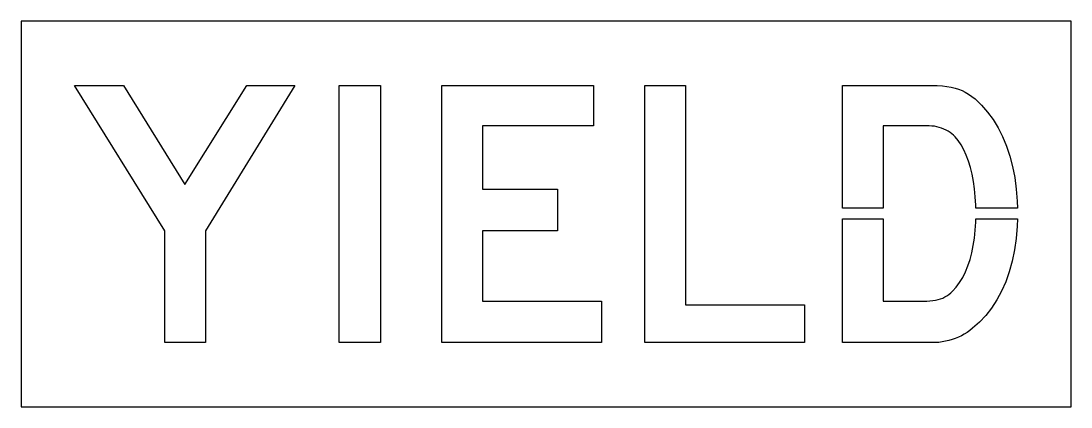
# Model space of a CAD drawing. Extents: x 0 to 49, y 0 to 18.
import ezdxf

# ---------------------------------------------------------------- set-up
doc = ezdxf.new("R2010")
doc.units = 0
doc.layers.add('CUT', color=7, linetype='Continuous')
doc.layers.add('OUTSIDE', color=1, linetype='Continuous')

msp = doc.modelspace()

# ---------------------------------------------------------------- linework, layer by layer
at = {"layer": 'CUT'}
for points in [[(6.7137, 8.2212), (2.5029, 15), (4.7769, 15), (7.6401, 10.368), (10.5453, 15), (12.7773, 15), (8.6085, 8.2212), (8.6085, 3), (6.7137, 3)], [(16.7769, 3), (14.8401, 3), (14.8401, 15), (16.7769, 15)], [(26.7141, 15), (26.7141, 13.1052), (21.5349, 13.1052), (21.5349, 10.158), (25.0293, 10.158), (25.0293, 8.2212), (21.5349, 8.2212), (21.5349, 4.9368), (27.0933, 4.9368), (27.0933, 3), (19.6401, 3), (19.6401, 15)], [(31.0089, 4.7688), (36.5673, 4.7688), (36.5673, 3), (29.1141, 3), (29.1141, 15), (31.0089, 15)], [(44.4465, 10.5192), (44.3817, 10.8564), (44.3037, 11.1732), (44.2125, 11.4708), (44.1105, 11.7468), (43.9977, 11.9988), (43.8741, 12.2268), (43.7409, 12.4272), (43.5981, 12.6), (43.5213, 12.672), (43.4409, 12.7392), (43.3545, 12.8028), (43.2633, 12.8616), (43.1673, 12.9156), (43.0665, 12.9636), (42.9621, 13.0044), (42.8529, 13.0392), (42.7389, 13.068), (42.6225, 13.0884), (42.5013, 13.1004), (42.3765, 13.1052), (40.2297, 13.1052), (40.2297, 9.272), (38.3349, 9.272), (38.3349, 15), (42.2085, 15), (42.4989, 14.9976), (42.7605, 14.988), (42.9969, 14.9724), (43.2117, 14.9484), (43.4073, 14.916), (43.5873, 14.874), (43.7553, 14.8212), (43.9149, 14.7564), (44.0673, 14.6808), (44.2185, 14.5908), (44.3697, 14.4864), (44.5245, 14.3688), (44.8281, 14.0784), (45.1101, 13.7556), (45.3669, 13.4028), (45.5985, 13.02), (45.8061, 12.6072), (45.9873, 12.168), (46.1421, 11.7024), (46.2705, 11.2116), (46.3713, 10.6968), (46.4445, 10.1604), (46.4889, 9.6012), (46.4971, 9.272), (44.5612, 9.272), (44.5581, 9.4152), (44.5353, 9.798), (44.4981, 10.1664)], [(45.9561, 5.8416), (45.7629, 5.4036), (45.5421, 4.9944), (45.2949, 4.6152), (45.0213, 4.2684), (44.7225, 3.954), (44.3985, 3.6732), (44.2785, 3.5724), (44.1537, 3.48), (44.0217, 3.3972), (43.8849, 3.3216), (43.7433, 3.2544), (43.5981, 3.1944), (43.4493, 3.1428), (43.2969, 3.0996), (43.1433, 3.0636), (42.9873, 3.0348), (42.8301, 3.0144), (42.6717, 3), (42.6381, 3), (42.5985, 3), (42.5541, 3), (42.5061, 3), (42.4545, 3), (42.3981, 3), (42.3381, 3), (42.2757, 3), (42.2097, 3), (42.1413, 3), (42.0705, 3), (41.9985, 3), (38.3349, 3), (38.3349, 8.77), (40.2297, 8.77), (40.2297, 4.9368), (42.1245, 4.9368), (42.2769, 4.9392), (42.4197, 4.9476), (42.5541, 4.962), (42.6801, 4.9824), (42.7977, 5.0088), (42.9081, 5.0424), (43.0137, 5.082), (43.1133, 5.13), (43.2081, 5.1852), (43.2993, 5.2488), (43.3869, 5.3196), (43.4721, 5.4), (43.6437, 5.5908), (43.8009, 5.8056), (43.9449, 6.0432), (44.0733, 6.3012), (44.1885, 6.5808), (44.2881, 6.8784), (44.3721, 7.1964), (44.4417, 7.53), (44.4957, 7.8804), (44.5353, 8.2464), (44.5581, 8.6268), (44.5612, 8.77), (46.4967, 8.77), (46.4877, 8.4312), (46.4409, 7.8648), (46.3641, 7.3212), (46.2573, 6.8016), (46.1205, 6.3084)]]:
    msp.add_lwpolyline(points, close=True, dxfattribs=at)
at = {"layer": 'OUTSIDE'}
msp.add_lwpolyline([(0, 0), (49, 0), (49, 18), (0, 18)], close=True, dxfattribs=at)

doc.saveas('drawing.dxf')
